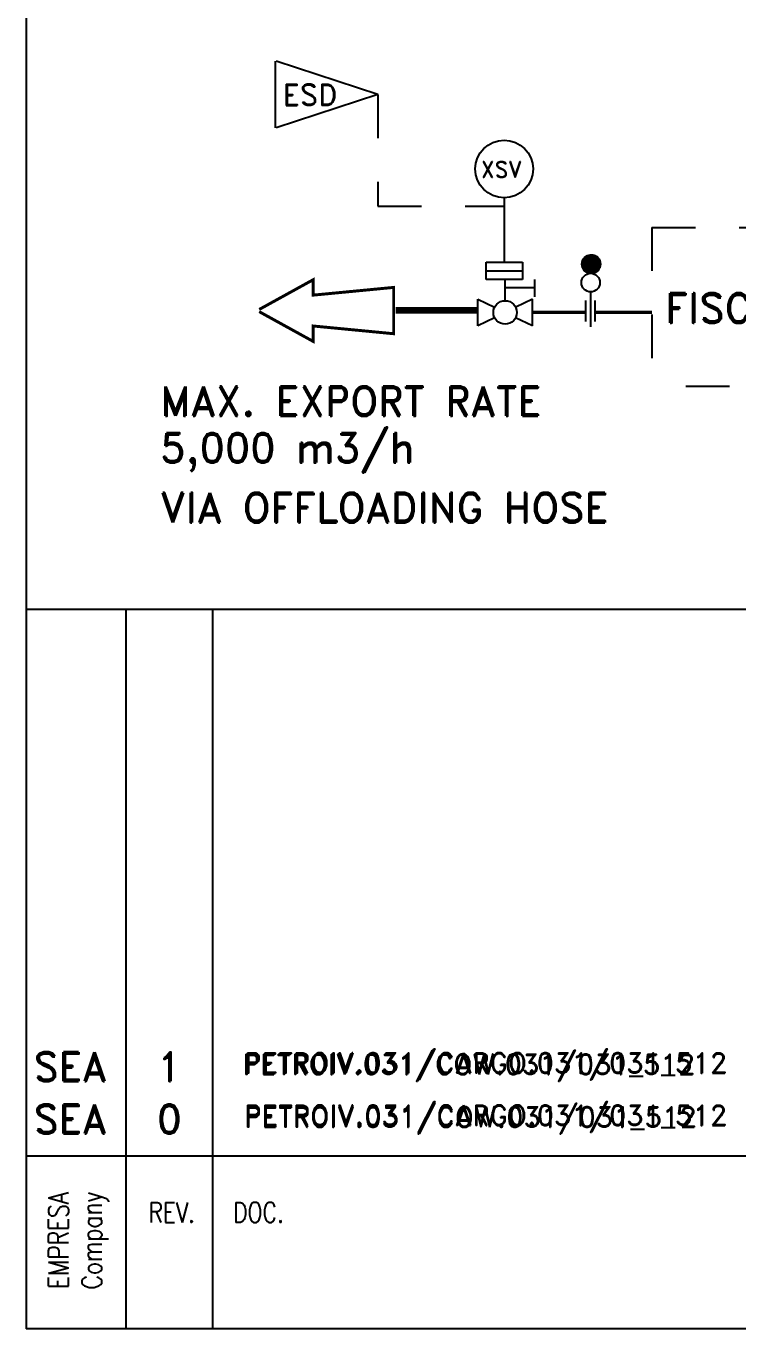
# Model space of a CAD drawing. Extents: x -22909.9 to -22897.8, y -4.7 to 4.1.
# Drawn here: x -22909.892 to -22908.261, y -4.711 to -1.724 of the extents above; entities that cross this region are included whole.
import ezdxf
from ezdxf.enums import TextEntityAlignment as Align

# ---------------------------------------------------------------- set-up
doc = ezdxf.new("R2010")
doc.units = 0
doc.header["$MEASUREMENT"] = 0
doc.linetypes.add('HIDDEN2', pattern=[0.08, 0.04, -0.04])
doc.layers.get('0').update_dxf_attribs({"linetype": 'CONTINUOUS'})
for name, color, linetype in [('CARGA', 7, 'CONTINUOUS'), ('COW', 2, 'CONTINUOUS'), ('DESCARGA', 5, 'CONTINUOUS'), ('FORMATO', 7, 'CONTINUOUS')]:
    doc.layers.add(name, color=color, linetype=linetype)
doc.styles.add('ROMAND', font='romand', dxfattribs={"height": 0.0339})
doc.styles.add('SIMPLEX', font='SIMPLEX.SHX')

# ---------------------------------------------------------------- blocks, each defined once
blk = doc.blocks.new('XSV')
blk.add_circle((-0.2285, 0.0068), 0.098)
at = {"style": 'ROMAND'}
blk.add_text('XSV', height=0.05419, dxfattribs=at).set_placement((-0.3073, -0.022))
blk = doc.blocks.new('ESD')
for p, q in [((-0.2228, 0.144), (-0.2228, 0.3139)), ((0.0379, 0.229), (-0.2213, 0.3139)), ((0.0379, 0.229), (-0.2213, 0.144))]:
    blk.add_line(p, q)
at = {"style": 'ROMAND'}
blk.add_text('ESD', height=0.05419, dxfattribs=at).set_placement((-0.2051, 0.201))
blk = doc.blocks.new('*X1')
at = {"color": 0}
for p, q in [((5.681, -0.18), (5.821, -0.04)), ((5.681, -0.179), (5.82, -0.04)), ((5.681, -0.178), (5.819, -0.04)), ((5.681, -0.177), (5.819, -0.04)), ((5.681, -0.176), (5.818, -0.04)), ((5.681, -0.175), (5.817, -0.04)), ((5.681, -0.175), (5.816, -0.04)), ((5.681, -0.174), (5.815, -0.04)), ((5.681, -0.173), (5.814, -0.04)), ((5.681, -0.172), (5.813, -0.04)), ((5.681, -0.171), (5.813, -0.04)), ((5.681, -0.17), (5.812, -0.04)), ((5.681, -0.17), (5.811, -0.04)), ((5.681, -0.169), (5.81, -0.04)), ((5.681, -0.168), (5.809, -0.04)), ((5.681, -0.167), (5.808, -0.04)), ((5.681, -0.166), (5.807, -0.04)), ((5.681, -0.165), (5.806, -0.04)), ((5.681, -0.164), (5.806, -0.04)), ((5.681, -0.163), (5.805, -0.04)), ((5.681, -0.162), (5.804, -0.04)), ((5.681, -0.161), (5.803, -0.04)), ((5.681, -0.161), (5.802, -0.04)), ((5.681, -0.16), (5.801, -0.04)), ((5.681, -0.159), (5.8, -0.04)), ((5.681, -0.158), (5.799, -0.04)), ((5.681, -0.157), (5.798, -0.04)), ((5.681, -0.156), (5.797, -0.04)), ((5.681, -0.155), (5.796, -0.04)), ((5.682, -0.183), (5.824, -0.04)), ((5.682, -0.182), (5.823, -0.04)), ((5.682, -0.181), (5.823, -0.04)), ((5.682, -0.18), (5.822, -0.04)), ((5.682, -0.154), (5.795, -0.04)), ((5.682, -0.153), (5.794, -0.04)), ((5.682, -0.152), (5.793, -0.04)), ((5.682, -0.187), (5.829, -0.041)), ((5.682, -0.187), (5.828, -0.041)), ((5.682, -0.186), (5.827, -0.041)), ((5.682, -0.185), (5.826, -0.041)), ((5.682, -0.184), (5.826, -0.041)), ((5.682, -0.184), (5.825, -0.041)), ((5.682, -0.151), (5.792, -0.041)), ((5.682, -0.15), (5.791, -0.041)), ((5.682, -0.149), (5.79, -0.041)), ((5.682, -0.148), (5.789, -0.041)), ((5.683, -0.19), (5.831, -0.041)), ((5.683, -0.189), (5.83, -0.041)), ((5.683, -0.188), (5.83, -0.041)), ((5.683, -0.147), (5.788, -0.041)), ((5.683, -0.146), (5.787, -0.041)), ((5.683, -0.193), (5.834, -0.042)), ((5.683, -0.192), (5.833, -0.042)), ((5.683, -0.191), (5.833, -0.042)), ((5.683, -0.19), (5.832, -0.042)), ((5.683, -0.144), (5.786, -0.042)), ((5.683, -0.143), (5.785, -0.042)), ((5.683, -0.142), (5.784, -0.042)), ((5.684, -0.195), (5.836, -0.042)), ((5.684, -0.194), (5.836, -0.042)), ((5.684, -0.193), (5.835, -0.042)), ((5.684, -0.141), (5.783, -0.042)), ((5.684, -0.14), (5.781, -0.042)), ((5.684, -0.198), (5.839, -0.043)), ((5.684, -0.197), (5.838, -0.043)), ((5.684, -0.196), (5.838, -0.043)), ((5.684, -0.196), (5.837, -0.043)), ((5.684, -0.139), (5.78, -0.043)), ((5.684, -0.138), (5.779, -0.043)), ((5.685, -0.199), (5.841, -0.043)), ((5.685, -0.198), (5.84, -0.043)), ((5.685, -0.137), (5.778, -0.043)), ((5.685, -0.201), (5.843, -0.044)), ((5.685, -0.201), (5.842, -0.044)), ((5.685, -0.2), (5.841, -0.044)), ((5.685, -0.135), (5.777, -0.044)), ((5.685, -0.134), (5.776, -0.044)), ((5.686, -0.203), (5.844, -0.044)), ((5.686, -0.202), (5.843, -0.044)), ((5.686, -0.133), (5.774, -0.044)), ((5.686, -0.205), (5.846, -0.045)), ((5.686, -0.204), (5.845, -0.045)), ((5.686, -0.203), (5.845, -0.045)), ((5.686, -0.132), (5.773, -0.045)), ((5.686, -0.131), (5.772, -0.045)), ((5.687, -0.206), (5.847, -0.045)), ((5.687, -0.205), (5.847, -0.045)), ((5.687, -0.129), (5.771, -0.045)), ((5.687, -0.208), (5.849, -0.046)), ((5.687, -0.207), (5.849, -0.046)), ((5.687, -0.207), (5.848, -0.046)), ((5.687, -0.128), (5.769, -0.046)), ((5.688, -0.209), (5.85, -0.046)), ((5.688, -0.127), (5.768, -0.046)), ((5.688, -0.211), (5.852, -0.047)), ((5.688, -0.21), (5.851, -0.047)), ((5.688, -0.209), (5.851, -0.047)), ((5.688, -0.125), (5.767, -0.047)), ((5.689, -0.212), (5.853, -0.047)), ((5.689, -0.211), (5.853, -0.047)), ((5.689, -0.124), (5.765, -0.047)), ((5.689, -0.213), (5.855, -0.048)), ((5.689, -0.213), (5.854, -0.048)), ((5.689, -0.122), (5.764, -0.048)), ((5.69, -0.215), (5.856, -0.048)), ((5.69, -0.214), (5.855, -0.048)), ((5.69, -0.121), (5.762, -0.048)), ((5.69, -0.216), (5.857, -0.049)), ((5.69, -0.215), (5.857, -0.049)), ((5.69, -0.12), (5.761, -0.049)), ((5.691, -0.217), (5.858, -0.049)), ((5.691, -0.216), (5.858, -0.049)), ((5.691, -0.118), (5.759, -0.049)), ((5.691, -0.218), (5.86, -0.05)), ((5.691, -0.218), (5.859, -0.05)), ((5.691, -0.117), (5.758, -0.05)), ((5.692, -0.219), (5.86, -0.05)), ((5.692, -0.221), (5.862, -0.051)), ((5.692, -0.22), (5.861, -0.051)), ((5.692, -0.22), (5.861, -0.051)), ((5.692, -0.115), (5.756, -0.051)), ((5.693, -0.221), (5.863, -0.051)), ((5.693, -0.223), (5.864, -0.052)), ((5.693, -0.222), (5.863, -0.052)), ((5.693, -0.113), (5.755, -0.052)), ((5.694, -0.223), (5.864, -0.052)), ((5.694, -0.112), (5.753, -0.052)), ((5.694, -0.225), (5.866, -0.053)), ((5.694, -0.224), (5.866, -0.053)), ((5.694, -0.224), (5.865, -0.053)), ((5.695, -0.226), (5.867, -0.053)), ((5.695, -0.11), (5.751, -0.053)), ((5.695, -0.227), (5.868, -0.054)), ((5.695, -0.226), (5.867, -0.054)), ((5.696, -0.227), (5.869, -0.054)), ((5.696, -0.108), (5.749, -0.054)), ((5.696, -0.228), (5.87, -0.055)), ((5.696, -0.228), (5.869, -0.055)), ((5.697, -0.229), (5.87, -0.055)), ((5.697, -0.106), (5.748, -0.055)), ((5.697, -0.23), (5.871, -0.056)), ((5.697, -0.23), (5.871, -0.056)), ((5.698, -0.231), (5.872, -0.056)), ((5.698, -0.104), (5.746, -0.056)), ((5.698, -0.232), (5.873, -0.057)), ((5.698, -0.231), (5.873, -0.057)), ((5.699, -0.233), (5.874, -0.057)), ((5.699, -0.232), (5.874, -0.057)), ((5.699, -0.234), (5.875, -0.058)), ((5.699, -0.233), (5.875, -0.058)), ((5.699, -0.102), (5.743, -0.058)), ((5.7, -0.235), (5.876, -0.058)), ((5.7, -0.235), (5.876, -0.059)), ((5.7, -0.1), (5.741, -0.059)), ((5.701, -0.236), (5.877, -0.059)), ((5.701, -0.237), (5.878, -0.06)), ((5.701, -0.236), (5.878, -0.06)), ((5.702, -0.237), (5.879, -0.06)), ((5.702, -0.097), (5.739, -0.06)), ((5.702, -0.238), (5.88, -0.061)), ((5.702, -0.238), (5.879, -0.061)), ((5.703, -0.239), (5.88, -0.061)), ((5.703, -0.24), (5.881, -0.062)), ((5.703, -0.239), (5.881, -0.062)), ((5.704, -0.24), (5.882, -0.062)), ((5.704, -0.095), (5.736, -0.062)), ((5.704, -0.241), (5.883, -0.063)), ((5.704, -0.241), (5.882, -0.063)), ((5.705, -0.242), (5.883, -0.063)), ((5.705, -0.243), (5.884, -0.064)), ((5.706, -0.243), (5.884, -0.064)), ((5.706, -0.092), (5.733, -0.064)), ((5.706, -0.244), (5.885, -0.065)), ((5.706, -0.244), (5.885, -0.065)), ((5.707, -0.245), (5.886, -0.065)), ((5.707, -0.246), (5.887, -0.066)), ((5.707, -0.245), (5.886, -0.066)), ((5.708, -0.246), (5.887, -0.066)), ((5.708, -0.247), (5.888, -0.067)), ((5.709, -0.247), (5.888, -0.067)), ((5.709, -0.088), (5.729, -0.067)), ((5.709, -0.248), (5.889, -0.068)), ((5.709, -0.248), (5.889, -0.068)), ((5.71, -0.249), (5.89, -0.068)), ((5.71, -0.249), (5.89, -0.069)), ((5.711, -0.249), (5.891, -0.069)), ((5.711, -0.25), (5.892, -0.07)), ((5.711, -0.25), (5.891, -0.07)), ((5.712, -0.251), (5.892, -0.07)), ((5.712, -0.251), (5.893, -0.071)), ((5.713, -0.252), (5.893, -0.071)), ((5.713, -0.253), (5.894, -0.072)), ((5.713, -0.252), (5.894, -0.072)), ((5.714, -0.253), (5.895, -0.072)), ((5.714, -0.082), (5.723, -0.072)), ((5.714, -0.254), (5.895, -0.073)), ((5.715, -0.254), (5.896, -0.073)), ((5.715, -0.255), (5.896, -0.074)), ((5.716, -0.255), (5.896, -0.074)), ((5.716, -0.256), (5.897, -0.075)), ((5.716, -0.256), (5.897, -0.075)), ((5.717, -0.256), (5.898, -0.075)), ((5.717, -0.257), (5.898, -0.076)), ((5.718, -0.257), (5.899, -0.076)), ((5.718, -0.258), (5.899, -0.077)), ((5.719, -0.258), (5.9, -0.077)), ((5.719, -0.259), (5.9, -0.078)), ((5.719, -0.259), (5.9, -0.078)), ((5.72, -0.26), (5.901, -0.079)), ((5.72, -0.26), (5.901, -0.079)), ((5.721, -0.26), (5.902, -0.079)), ((5.721, -0.261), (5.902, -0.08)), ((5.722, -0.261), (5.903, -0.08)), ((5.722, -0.262), (5.903, -0.081)), ((5.723, -0.262), (5.903, -0.081)), ((5.723, -0.263), (5.904, -0.082)), ((5.724, -0.263), (5.904, -0.082)), ((5.724, -0.263), (5.905, -0.083)), ((5.725, -0.264), (5.905, -0.083)), ((5.725, -0.264), (5.906, -0.084)), ((5.725, -0.265), (5.906, -0.084)), ((5.726, -0.265), (5.906, -0.085)), ((5.726, -0.265), (5.907, -0.085)), ((5.727, -0.266), (5.907, -0.086)), ((5.727, -0.266), (5.908, -0.086)), ((5.728, -0.267), (5.908, -0.087)), ((5.728, -0.267), (5.908, -0.087)), ((5.729, -0.267), (5.909, -0.087)), ((5.729, -0.268), (5.909, -0.088)), ((5.73, -0.268), (5.91, -0.088)), ((5.73, -0.269), (5.91, -0.089)), ((5.731, -0.269), (5.91, -0.089)), ((5.731, -0.269), (5.911, -0.09)), ((5.732, -0.27), (5.911, -0.09)), ((5.732, -0.27), (5.911, -0.091)), ((5.733, -0.27), (5.912, -0.091)), ((5.733, -0.271), (5.912, -0.092)), ((5.734, -0.271), (5.913, -0.093)), ((5.734, -0.272), (5.913, -0.093)), ((5.735, -0.272), (5.913, -0.094)), ((5.735, -0.272), (5.914, -0.094)), ((5.736, -0.273), (5.914, -0.095)), ((5.736, -0.273), (5.914, -0.095)), ((5.737, -0.273), (5.915, -0.096)), ((5.738, -0.274), (5.915, -0.096)), ((5.738, -0.274), (5.915, -0.097)), ((5.739, -0.274), (5.916, -0.097)), ((5.739, -0.275), (5.916, -0.098)), ((5.74, -0.275), (5.917, -0.098)), ((5.74, -0.276), (5.917, -0.099)), ((5.741, -0.276), (5.917, -0.099)), ((5.741, -0.276), (5.918, -0.1)), ((5.742, -0.277), (5.918, -0.1)), ((5.742, -0.277), (5.918, -0.101)), ((5.743, -0.277), (5.919, -0.102)), ((5.743, -0.278), (5.919, -0.102)), ((5.744, -0.278), (5.919, -0.103)), ((5.745, -0.278), (5.92, -0.103)), ((5.745, -0.279), (5.92, -0.104)), ((5.746, -0.279), (5.92, -0.104)), ((5.746, -0.279), (5.921, -0.105)), ((5.747, -0.279), (5.921, -0.105)), ((5.747, -0.28), (5.921, -0.106)), ((5.748, -0.28), (5.921, -0.107)), ((5.749, -0.28), (5.922, -0.107)), ((5.749, -0.281), (5.922, -0.108)), ((5.75, -0.281), (5.922, -0.108)), ((5.75, -0.281), (5.923, -0.109)), ((5.751, -0.282), (5.923, -0.11)), ((5.751, -0.282), (5.923, -0.11)), ((5.752, -0.282), (5.924, -0.111)), ((5.753, -0.283), (5.924, -0.111)), ((5.753, -0.283), (5.924, -0.112)), ((5.754, -0.283), (5.924, -0.112)), ((5.754, -0.283), (5.925, -0.113)), ((5.755, -0.284), (5.925, -0.114)), ((5.756, -0.284), (5.925, -0.114)), ((5.756, -0.284), (5.926, -0.115)), ((5.757, -0.284), (5.926, -0.116)), ((5.757, -0.285), (5.926, -0.116)), ((5.758, -0.285), (5.926, -0.117)), ((5.759, -0.285), (5.927, -0.117)), ((5.759, -0.286), (5.927, -0.118)), ((5.76, -0.286), (5.927, -0.119)), ((5.761, -0.286), (5.927, -0.119)), ((5.761, -0.286), (5.928, -0.12)), ((5.762, -0.287), (5.928, -0.12)), ((5.762, -0.287), (5.928, -0.121)), ((5.763, -0.287), (5.928, -0.122)), ((5.764, -0.287), (5.929, -0.122)), ((5.764, -0.288), (5.929, -0.123)), ((5.765, -0.288), (5.929, -0.124)), ((5.766, -0.288), (5.929, -0.124)), ((5.766, -0.288), (5.93, -0.125)), ((5.767, -0.288), (5.93, -0.126)), ((5.768, -0.289), (5.93, -0.126)), ((5.768, -0.289), (5.93, -0.127)), ((5.769, -0.289), (5.93, -0.128)), ((5.77, -0.289), (5.931, -0.128)), ((5.77, -0.29), (5.931, -0.129)), ((5.771, -0.29), (5.931, -0.13)), ((5.772, -0.29), (5.931, -0.13)), ((5.772, -0.29), (5.932, -0.131)), ((5.773, -0.29), (5.932, -0.132)), ((5.774, -0.291), (5.932, -0.132)), ((5.774, -0.291), (5.932, -0.133)), ((5.775, -0.291), (5.932, -0.134)), ((5.776, -0.291), (5.933, -0.134)), ((5.777, -0.291), (5.933, -0.135)), ((5.777, -0.292), (5.933, -0.136)), ((5.778, -0.292), (5.933, -0.137)), ((5.779, -0.292), (5.933, -0.137)), ((5.779, -0.292), (5.933, -0.138)), ((5.78, -0.292), (5.934, -0.139)), ((5.781, -0.292), (5.934, -0.139)), ((5.781, -0.293), (5.934, -0.14)), ((5.782, -0.293), (5.934, -0.141)), ((5.783, -0.293), (5.934, -0.142)), ((5.784, -0.293), (5.934, -0.142)), ((5.784, -0.293), (5.935, -0.143)), ((5.785, -0.293), (5.935, -0.144)), ((5.786, -0.293), (5.935, -0.145)), ((5.787, -0.294), (5.935, -0.145)), ((5.787, -0.294), (5.935, -0.146)), ((5.788, -0.294), (5.935, -0.147)), ((5.789, -0.294), (5.935, -0.148)), ((5.79, -0.294), (5.935, -0.148)), ((5.79, -0.294), (5.936, -0.149)), ((5.791, -0.294), (5.936, -0.15)), ((5.792, -0.294), (5.936, -0.151)), ((5.793, -0.295), (5.936, -0.151)), ((5.794, -0.295), (5.936, -0.152)), ((5.794, -0.295), (5.936, -0.153)), ((5.795, -0.295), (5.936, -0.154)), ((5.796, -0.295), (5.936, -0.155)), ((5.797, -0.295), (5.936, -0.155)), ((5.798, -0.295), (5.936, -0.156)), ((5.798, -0.295), (5.936, -0.157)), ((5.799, -0.295), (5.937, -0.158)), ((5.8, -0.295), (5.937, -0.159)), ((5.801, -0.295), (5.937, -0.16)), ((5.802, -0.295), (5.937, -0.16)), ((5.803, -0.295), (5.937, -0.161)), ((5.803, -0.295), (5.937, -0.162)), ((5.804, -0.295), (5.937, -0.163)), ((5.805, -0.295), (5.937, -0.164)), ((5.806, -0.295), (5.937, -0.165)), ((5.807, -0.296), (5.937, -0.165)), ((5.808, -0.296), (5.937, -0.166)), ((5.809, -0.296), (5.937, -0.167)), ((5.809, -0.296), (5.937, -0.168)), ((5.81, -0.296), (5.937, -0.169)), ((5.811, -0.296), (5.937, -0.17)), ((5.812, -0.295), (5.937, -0.171)), ((5.813, -0.295), (5.937, -0.172)), ((5.814, -0.295), (5.937, -0.173)), ((5.815, -0.295), (5.937, -0.174)), ((5.816, -0.295), (5.937, -0.174)), ((5.817, -0.295), (5.937, -0.175)), ((5.818, -0.295), (5.937, -0.176)), ((5.819, -0.295), (5.936, -0.177)), ((5.82, -0.295), (5.936, -0.178)), ((5.821, -0.295), (5.936, -0.179)), ((5.822, -0.295), (5.936, -0.18)), ((5.823, -0.295), (5.936, -0.181)), ((5.824, -0.295), (5.936, -0.182)), ((5.825, -0.295), (5.936, -0.183)), ((5.826, -0.294), (5.936, -0.184)), ((5.827, -0.294), (5.936, -0.185)), ((5.828, -0.294), (5.935, -0.186)), ((5.829, -0.294), (5.935, -0.187)), ((5.83, -0.294), (5.935, -0.188)), ((5.831, -0.294), (5.935, -0.189)), ((5.832, -0.293), (5.935, -0.191)), ((5.833, -0.293), (5.935, -0.192)), ((5.834, -0.293), (5.934, -0.193)), ((5.835, -0.293), (5.934, -0.194)), ((5.836, -0.293), (5.934, -0.195)), ((5.837, -0.292), (5.934, -0.196)), ((5.839, -0.292), (5.933, -0.197)), ((5.84, -0.292), (5.933, -0.198)), ((5.841, -0.291), (5.933, -0.2)), ((5.842, -0.291), (5.932, -0.201)), ((5.843, -0.291), (5.932, -0.202)), ((5.845, -0.29), (5.932, -0.203)), ((5.846, -0.29), (5.931, -0.205)), ((5.847, -0.29), (5.931, -0.206)), ((5.848, -0.289), (5.931, -0.207)), ((5.85, -0.289), (5.93, -0.208)), ((5.851, -0.288), (5.93, -0.21)), ((5.852, -0.288), (5.929, -0.211)), ((5.854, -0.287), (5.929, -0.213)), ((5.855, -0.287), (5.928, -0.214)), ((5.857, -0.286), (5.928, -0.215)), ((5.858, -0.286), (5.927, -0.217)), ((5.86, -0.285), (5.926, -0.218)), ((5.861, -0.284), (5.926, -0.22)), ((5.863, -0.283), (5.925, -0.222)), ((5.865, -0.283), (5.924, -0.223)), ((5.866, -0.282), (5.923, -0.225)), ((5.868, -0.281), (5.922, -0.227)), ((5.87, -0.28), (5.921, -0.229)), ((5.872, -0.279), (5.92, -0.231)), ((5.874, -0.278), (5.919, -0.233)), ((5.877, -0.276), (5.917, -0.235)), ((5.879, -0.275), (5.916, -0.238)), ((5.882, -0.273), (5.914, -0.24)), ((5.885, -0.271), (5.912, -0.243)), ((5.889, -0.268), (5.909, -0.247)), ((5.894, -0.263), (5.904, -0.253))]:
    blk.add_line(p, q, dxfattribs=at)

msp = doc.modelspace()

# ---------------------------------------------------------------- linework, layer by layer
at = {"layer": 'DESCARGA', "linetype": 'HIDDEN2'}
for p, q in [((-22909.0861, -1.8809), (-22909.0861, -2.1372)), ((-22909.0861, -2.1372), (-22908.7972, -2.1372)), ((-22908.4579, -2.1855), (-22907.6804, -2.1855)), ((-22908.4579, -2.1855), (-22908.4579, -2.5504)), ((-22907.6804, -2.5504), (-22908.4579, -2.5504))]:
    msp.add_line(p, q, dxfattribs=at)
at = {"layer": 'DESCARGA'}
for p, q in [((-22908.7961, -2.2655), (-22908.7961, -2.1193)), ((-22908.8377, -2.3048), (-22908.8377, -2.2655)), ((-22908.8377, -2.2655), (-22908.7544, -2.2655)), ((-22908.7544, -2.2655), (-22908.7544, -2.3048)), ((-22908.8377, -2.2852), (-22908.7544, -2.2852)), ((-22908.7544, -2.3048), (-22908.8377, -2.3048)), ((-22908.7945, -2.3537), (-22908.7945, -2.3048)), ((-22908.7939, -2.3237), (-22908.7285, -2.3237)), ((-22908.7272, -2.3051), (-22908.7272, -2.3445)), ((-22908.8188, -2.3691), (-22908.857, -2.3506)), ((-22908.8569, -2.4112), (-22908.8569, -2.3504)), ((-22908.7321, -2.3504), (-22908.7703, -2.3688)), ((-22908.7321, -2.4112), (-22908.7321, -2.3504)), ((-22908.6102, -2.3529), (-22908.6102, -2.4011)), ((-22908.5989, -2.3336), (-22908.5989, -2.4135)), ((-22908.5887, -2.3529), (-22908.5887, -2.4011)), ((-22908.8185, -2.3927), (-22908.8569, -2.4112)), ((-22908.7321, -2.4112), (-22908.7704, -2.3926))]:
    msp.add_line(p, q, dxfattribs=at)
for points, const_width in [([(-22909.0499, -2.4167), (-22909.0499, -2.3232), (-22909.2343, -2.3409), (-22909.2343, -2.3055), (-22909.3581, -2.3738)], 0.00675), ([(-22909.0499, -2.3359), (-22909.0499, -2.4294), (-22909.2343, -2.4117), (-22909.2343, -2.4471), (-22909.3581, -2.3788)], 0.00675), ([(-22908.8569, -2.3759), (-22909.0457, -2.3759)], 0.015), ([(-22908.6102, -2.3803), (-22908.7321, -2.3803)], 0.0075), ([(-22908.4579, -2.3803), (-22908.5887, -2.3803)], 0.0075)]:
    msp.add_lwpolyline(points, dxfattribs=dict(at, const_width=const_width))
for centre, radius in [((-22908.5972, -2.2698), 0.0213), ((-22908.5984, -2.3122), 0.0213), ((-22908.7945, -2.3806), 0.0269)]:
    msp.add_circle(centre, radius, dxfattribs=at)
at = {"layer": 'FORMATO', "color": 2}
for p in [(-22909.8925, 4.0574), (-22897.8242, -4.7112)]:
    msp.add_line(p, (-22909.8925, -4.7112), dxfattribs=at)
at = {"layer": 'FORMATO', "color": 4}
msp.add_line((-22903.4764, -3.0614), (-22909.8925, -3.0614), dxfattribs=at)
at = {"layer": 'FORMATO', "color": 1}
for p, q in [((-22909.6633, -4.7112), (-22909.6633, -3.0614)), ((-22909.4647, -4.7112), (-22909.4647, -3.0614)), ((-22909.8925, -4.314), (-22906.2873, -4.314))]:
    msp.add_line(p, q, dxfattribs=at)

# ---------------------------------------------------------------- block references
at = {"layer": 'DESCARGA'}
for name, p, xscale, yscale, zscale in [('ESD', (-22909.1202, -2.087), 0.9, 0.9, 0.9), ('XSV', (-22908.6424, -2.0563), 0.675, 0.675, 0.675), ('*X1', (-22907.6289, -2.2419), -0.166698, 0.166698, 0.166698)]:
    msp.add_blockref(name, p, dxfattribs=dict(at, xscale=xscale, yscale=yscale, zscale=zscale))

# ---------------------------------------------------------------- texts
at = {"style": 'ROMAND'}
for s, height, p in [('SEA', 0.06622, (-22909.8744, -4.143)), ('1', 0.0662, (-22909.5924, -4.143)), ('SEA', 0.06622, (-22909.8744, -4.2631)), ('0', 0.0662, (-22909.5924, -4.2631))]:
    msp.add_text(s, height=height, dxfattribs=at).set_placement(p)
at = {"layer": 'CARGA', "style": 'ROMAND'}
for p in [(-22909.3928, -4.1246), (-22909.3928, -4.2448)]:
    msp.add_text('PETROIV.031/CARGO.031/031_512', height=0.046563, dxfattribs=at).set_placement(p)
at = {"layer": 'COW', "style": 'ROMAND'}
for p in [(-22909.3964, -4.1275), (-22909.3928, -4.2487)]:
    msp.add_text('PETROIV.031/COW.031/031_512', height=0.046563, dxfattribs=at).set_placement(p)
at = {"layer": 'DESCARGA', "style": 'ROMAND'}
for s, height, p in [('FISCAL METER', 0.067734, (-22908.4276, -2.4044)), ('MAX. EXPORT RATE', 0.067734, (-22909.5848, -2.6179)), ('5,000 m3/h', 0.06773, (-22909.5848, -2.7248)), ('VIA OFFLOADING HOSE', 0.067734, (-22909.5848, -2.8619))]:
    msp.add_text(s, height=height, dxfattribs=at).set_placement(p)
at = {"layer": 'FORMATO', "color": 6, "style": 'SIMPLEX', "width": 0.8}
for s, p in [('EMPRESA', (-22909.7955, -4.5082)), ('Company', (-22909.7191, -4.5082))]:
    msp.add_text(s, height=0.04583, rotation=90, dxfattribs=at).set_placement(p, align=Align.CENTER)
for s, p in [('REV.', (-22909.5585, -4.4668)), ('DOC.', (-22909.3599, -4.4668))]:
    msp.add_text(s, height=0.04583, dxfattribs=at).set_placement(p, align=Align.CENTER)

doc.saveas('drawing.dxf')
